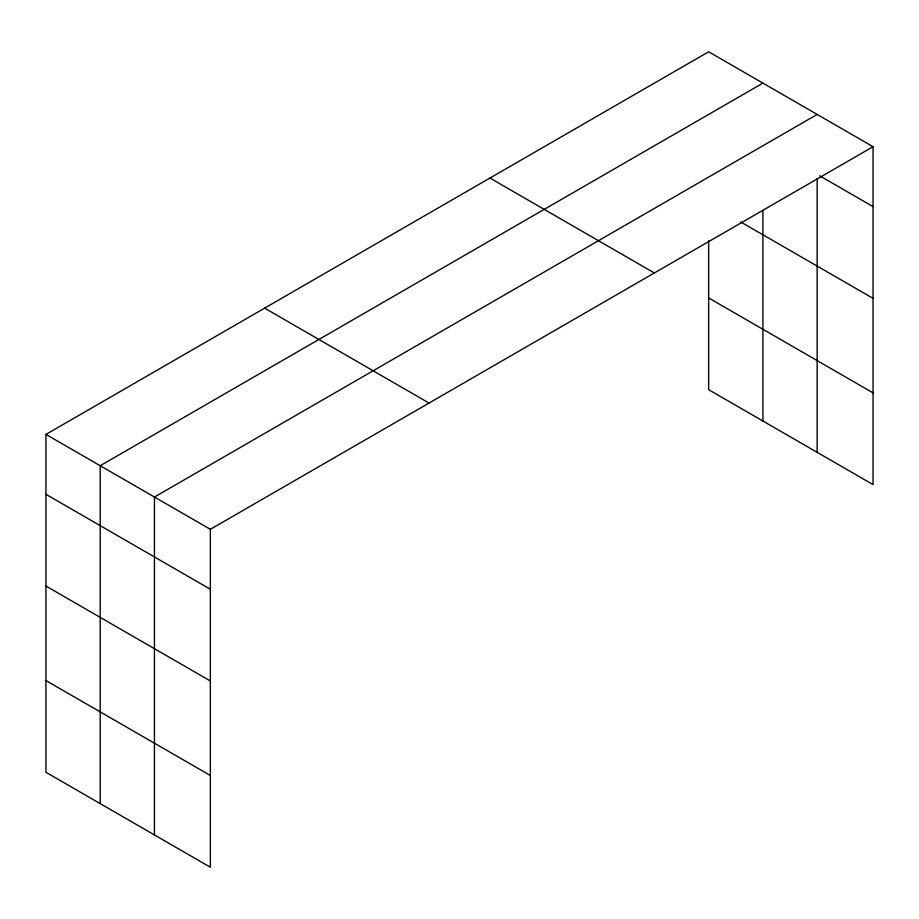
<?xml version="1.0" encoding="UTF-8"?>
<svg xmlns="http://www.w3.org/2000/svg" width="919" height="919" viewBox="0 0 919 919"><rect width="100%" height="100%" fill="white"/><g stroke="black" fill="none" stroke-linecap="round" stroke-linejoin="round"><path stroke-width="1.38" d="M45.95 434.4L210.348 529.31L210.348 867.214L45.95 772.293L45.95 434.4L708.652 51.786L873.05 146.707L873.05 484.6L708.652 389.69L708.652 240.675M762.908 83.112L100.205 465.726L100.205 803.62M817.152 114.438L154.449 497.041L154.449 834.934M210.348 529.31L873.05 146.707M819.645 175.782L873.05 206.614M740.714 221.95L873.05 298.353M708.652 297.951L873.05 392.873M489.965 178.056L654.362 272.966M264.638 308.141L429.035 403.05M45.95 494.319L210.348 589.228M45.95 586.046L210.348 680.968M45.95 680.565L210.348 775.475M817.152 178.654L817.152 452.332M762.908 210.394L762.908 421.005"/></g></svg>
